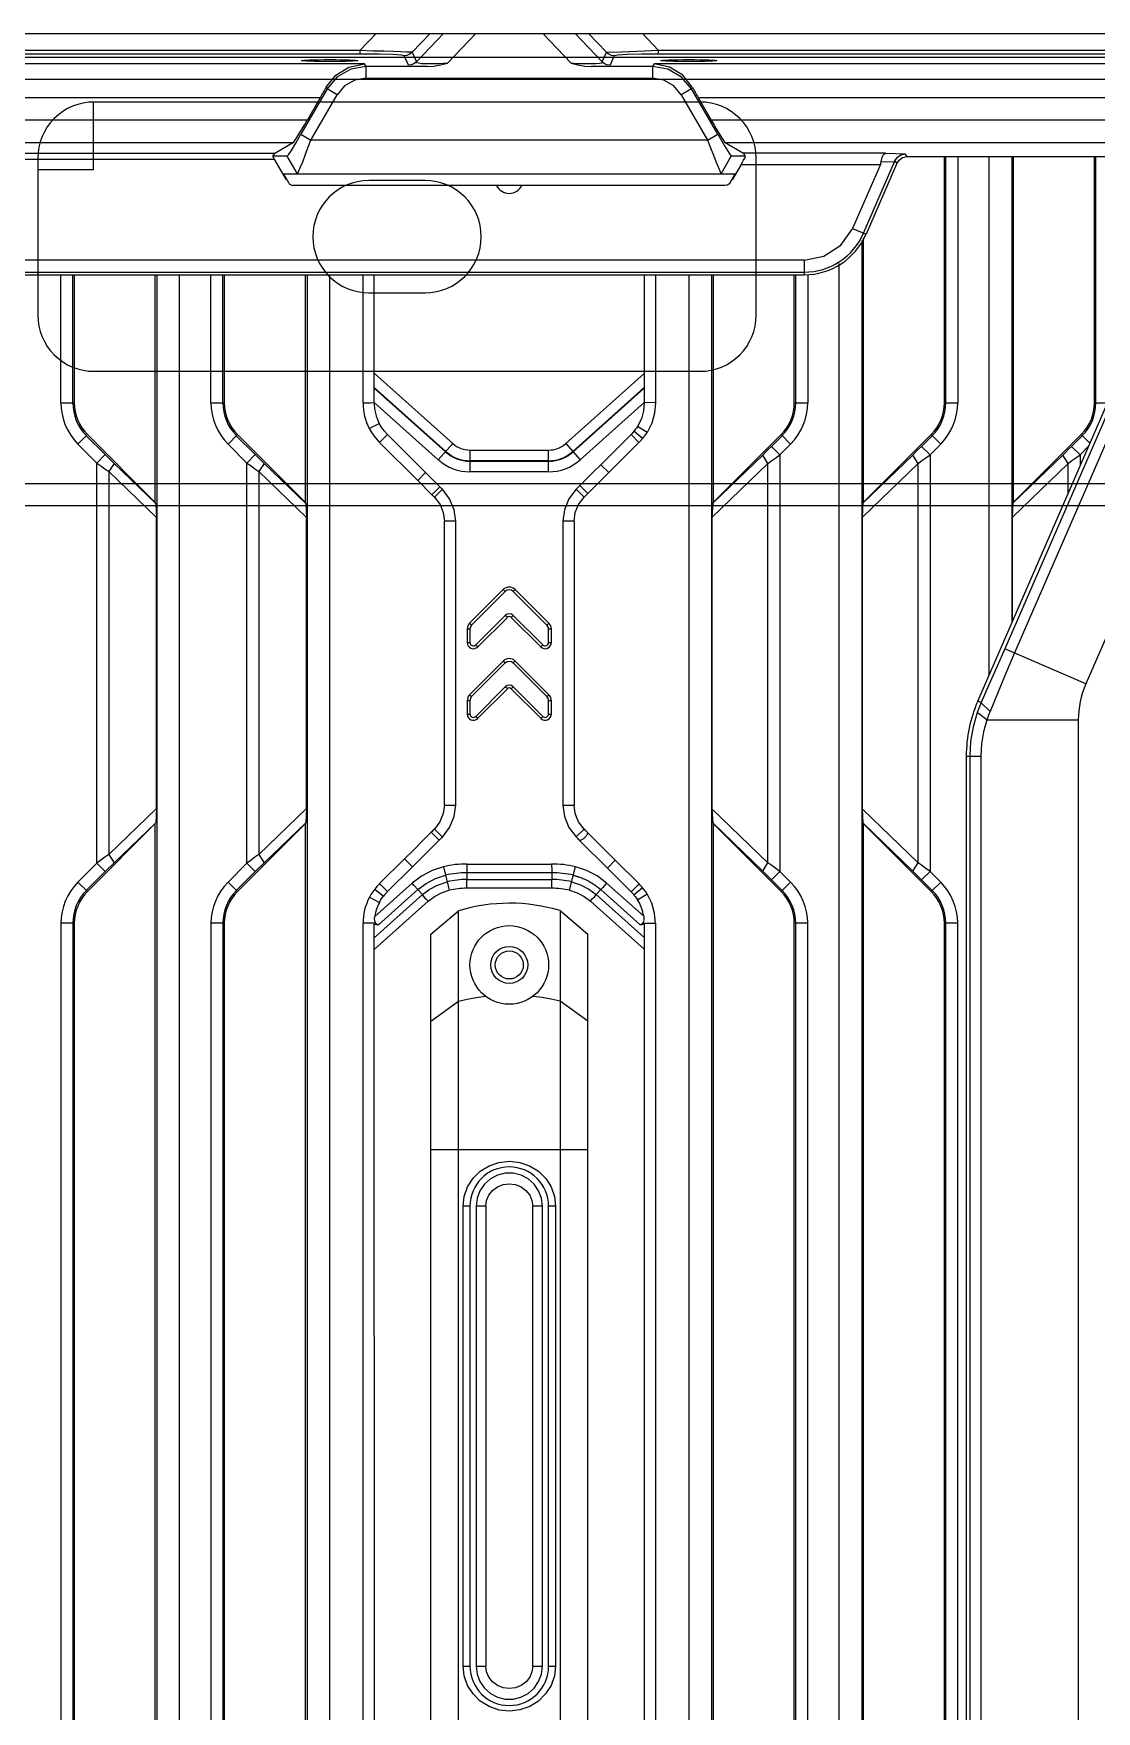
# Model space of a CAD drawing. Header units: millimetres. Extents: x -3132 to 28633, y 682 to 5849.
# Drawn here: x 23143.5 to 23238.2, y 5186.2 to 5335.7 of the extents above; entities that cross this region are included whole.
import ezdxf

# ---------------------------------------------------------------- set-up
doc = ezdxf.new("R2010")
doc.units = ezdxf.units.MM
doc.layers.add('02___PRT_ALL_AXES', color=7, linetype='Continuous')

# ---------------------------------------------------------------- blocks, each defined once
blk = doc.blocks.new('gf')
at = {"linetype": 'Continuous'}
for p, q in [((19758.79, 5508.43), (20258.79, 5508.43)), ((19870.48, 5506.91), (19871.93, 5508.43)), ((19876.73, 5508.43), (19875.15, 5506.77)), ((19875.51, 5505.9), (19877.92, 5508.43)), ((19880.8, 5508.43), (19878.28, 5505.79)), ((19889.31, 5505.79), (19886.79, 5508.43)), ((19889.66, 5508.43), (19892.07, 5505.9)), ((19892.44, 5506.77), (19890.86, 5508.43)), ((19895.66, 5508.43), (19897.1, 5506.91)), ((19870.48, 5506.91), (19786.52, 5506.91)), ((19786.56, 5506.62), (19870.48, 5506.62)), ((19870.89, 5505.74), (19796.57, 5505.74)), ((19870.48, 5506.91), (19870.48, 5506.62)), ((19871.03, 5505.5), (19870.89, 5505.74)), ((19874.8, 5505.61), (19874.44, 5506.48)), ((19875.15, 5506.77), (19875.51, 5505.9)), ((19892.07, 5505.9), (19892.44, 5506.77)), ((19893.14, 5506.48), (19892.78, 5505.61)), ((19896.7, 5505.74), (19896.56, 5505.5)), ((20120.89, 5505.74), (19896.7, 5505.74)), ((19897.1, 5506.62), (19897.1, 5506.91)), ((20120.48, 5506.91), (19897.1, 5506.91)), ((19897.1, 5506.62), (20120.48, 5506.62)), ((19871.03, 5504.46), (19871.03, 5505.5)), ((19876.48, 5505.5), (19871.03, 5505.5)), ((19871.03, 5504.46), (19896.56, 5504.46)), ((19896.56, 5505.5), (19891.11, 5505.5)), ((19896.56, 5505.5), (19896.56, 5504.46)), ((19796.57, 5502.74), (19866.97, 5502.74)), ((19867.57, 5503.5), (19865.23, 5499.45)), ((19865.8, 5500.71), (19866.97, 5502.74)), ((19866.12, 5498.93), (19868.46, 5502.98)), ((19867.48, 5503.65), (19867.57, 5503.5)), ((19868.46, 5502.98), (19867.57, 5503.5)), ((19900.02, 5503.5), (19899.12, 5502.98)), ((19899.12, 5502.98), (19901.46, 5498.93)), ((19900.02, 5503.5), (19900.1, 5503.65)), ((19902.36, 5499.45), (19900.02, 5503.5)), ((19900.62, 5502.74), (19901.79, 5500.71)), ((19900.62, 5502.74), (20116.97, 5502.74)), ((19865.8, 5500.71), (19798.6, 5500.71)), ((20115.8, 5500.71), (19901.79, 5500.71)), ((19799.43, 5498.71), (19864.56, 5498.71)), ((19864.56, 5498.71), (19862.89, 5497.75)), ((19865.23, 5499.45), (19866.12, 5498.93)), ((19901.46, 5498.93), (19866.12, 5498.93)), ((19901.46, 5498.93), (19902.36, 5499.45)), ((19903.02, 5498.71), (19904.66, 5497.77)), ((19903.02, 5498.71), (20114.56, 5498.71)), ((19862.89, 5497.75), (19824.81, 5497.75)), ((19824.81, 5497.25), (19862.86, 5497.25)), ((19864.01, 5497.49), (19862.73, 5497.49)), ((19864.91, 5495.93), (19864.01, 5497.49)), ((19902.67, 5495.93), (19903.57, 5497.49)), ((19904.85, 5497.49), (19903.57, 5497.49)), ((19904.45, 5496.77), (19903.64, 5495.38)), ((19904.45, 5496.77), (19916.86, 5496.77)), ((19917.3, 5497.77), (19904.66, 5497.77)), ((19916.86, 5496.77), (19914.38, 5491.06)), ((19915.35, 5490.64), (19918.12, 5497)), ((19918.3, 5496.8), (19915.58, 5490.54)), ((19916.93, 5497.04), (19918.12, 5497)), ((19917.3, 5497.77), (19919.07, 5497.71)), ((19918.16, 5497.1), (19918.32, 5496.85)), ((19919.24, 5497.46), (19919.07, 5497.71)), ((19919.24, 5497.46), (19939, 5497.46)), ((19922.56, 5475.52), (19922.56, 5497.46)), ((19922.69, 5475.52), (19922.68, 5497.46)), ((19923.75, 5497.46), (19923.75, 5475.52)), ((19926.56, 5451.31), (19926.56, 5497.46)), ((19928.56, 5497.46), (19928.56, 5455.91)), ((19928.7, 5497.46), (19928.7, 5466.63)), ((19955.33, 5496.86), (19935.16, 5450.47)), ((19935.93, 5475.52), (19935.93, 5497.46)), ((19936.06, 5475.52), (19936.05, 5497.46)), ((19863.66, 5495.93), (19864.11, 5495.15)), ((19863.66, 5495.93), (19903.92, 5495.93)), ((19903.47, 5495.15), (19903.92, 5495.93)), ((19903.04, 5494.9), (19864.54, 5494.9)), ((19903.21, 5494.93), (19903.04, 5494.9)), ((19914.38, 5491.06), (19915.58, 5490.54)), ((19915.19, 5489.98), (19915.19, 5301.25)), ((19915.33, 5490.19), (19915.33, 5466.63)), ((19925.53, 5448.94), (19943.59, 5490.47)), ((19910.07, 5488.24), (19833.82, 5488.24)), ((19910.07, 5488.24), (19910.07, 5486.93)), ((19913.19, 5299.25), (19913.19, 5487.94)), ((19816.28, 5486.93), (19910.07, 5486.93)), ((19833.82, 5487.18), (19910.07, 5487.18)), ((19843.84, 5475.52), (19843.84, 5486.93)), ((19844.89, 5475.52), (19844.89, 5486.93)), ((19845.03, 5486.93), (19845.03, 5475.52)), ((19852.25, 5466.64), (19852.25, 5486.93)), ((19852.4, 5486.93), (19852.4, 5264.41)), ((19854.39, 5486.93), (19854.39, 5263.35)), ((19857.21, 5475.52), (19857.21, 5486.93)), ((19858.26, 5475.52), (19858.26, 5486.93)), ((19858.4, 5486.93), (19858.4, 5475.52)), ((19865.62, 5466.64), (19865.62, 5486.93)), ((19865.77, 5486.93), (19865.77, 5264.41)), ((19867.76, 5486.93), (19867.76, 5263.35)), ((19870.76, 5475.52), (19870.76, 5486.93)), ((19871.76, 5475.54), (19871.76, 5486.93)), ((19895.82, 5486.93), (19895.82, 5475.53)), ((19896.82, 5486.93), (19896.82, 5475.52)), ((19899.82, 5285.88), (19899.82, 5486.93)), ((19901.82, 5486.93), (19901.82, 5287.88)), ((19901.96, 5486.93), (19901.96, 5466.63)), ((19909.19, 5475.52), (19909.19, 5486.93)), ((19909.32, 5475.52), (19909.32, 5486.93)), ((19910.38, 5486.93), (19910.38, 5475.52)), ((19940.04, 5481.43), (19927.94, 5453.61)), ((19941.07, 5481.43), (19928.82, 5453.23)), ((19878.77, 5471.89), (19871.76, 5478.18)), ((19895.82, 5478.15), (19888.82, 5471.89)), ((19878.14, 5471.18), (19871.76, 5476.9)), ((19871.76, 5476.84), (19878.11, 5471.15)), ((19895.82, 5476.88), (19889.45, 5471.18)), ((19889.48, 5471.15), (19895.82, 5476.82)), ((19843.84, 5475.52), (19845.03, 5475.52)), ((19857.21, 5475.52), (19858.4, 5475.52)), ((19871.76, 5475.55), (19877.47, 5470.44)), ((19890.11, 5470.44), (19895.82, 5475.54)), ((19896.82, 5475.52), (19895.82, 5475.54)), ((19909.19, 5475.52), (19910.38, 5475.52)), ((19922.56, 5475.52), (19923.75, 5475.52)), ((19935.93, 5475.52), (19937.12, 5475.52)), ((19846.2, 5472.69), (19845.36, 5471.85)), ((19852.25, 5466.64), (19846.2, 5472.69)), ((19859.57, 5472.69), (19858.73, 5471.85)), ((19865.62, 5466.64), (19859.57, 5472.69)), ((19871.32, 5473.23), (19872.21, 5473.68)), ((19872.23, 5471.99), (19872.93, 5472.71)), ((19876.33, 5469.31), (19872.93, 5472.71)), ((19894.64, 5472.7), (19891.95, 5470.01)), ((19895.34, 5471.99), (19894.64, 5472.7)), ((19895.67, 5472.35), (19894.9, 5472.99)), ((19896.07, 5472.88), (19895.22, 5473.42)), ((19908.02, 5472.69), (19901.96, 5466.63)), ((19908.86, 5471.85), (19908.02, 5472.69)), ((19921.39, 5472.69), (19915.33, 5466.63)), ((19922.23, 5471.85), (19921.39, 5472.69)), ((19934.76, 5472.69), (19928.7, 5466.63)), ((19935.52, 5471.92), (19934.76, 5472.69)), ((19845.36, 5471.85), (19847.05, 5470.16)), ((19847.79, 5470.91), (19846.1, 5472.59)), ((19858.73, 5471.85), (19860.42, 5470.16)), ((19861.16, 5470.91), (19859.47, 5472.59)), ((19872.23, 5471.99), (19875.63, 5468.6)), ((19877.47, 5470.44), (19878.77, 5471.89)), ((19880.29, 5471.31), (19880.29, 5469.37)), ((19880.29, 5471.31), (19887.3, 5471.31)), ((19887.3, 5469.37), (19887.3, 5471.31)), ((19888.82, 5471.89), (19890.11, 5470.44)), ((19892.66, 5469.3), (19895.34, 5471.99)), ((19907.16, 5471.64), (19908.11, 5472.59)), ((19907.16, 5471.64), (19907.91, 5470.9)), ((19907.91, 5470.9), (19908.86, 5471.85)), ((19920.53, 5471.64), (19921.48, 5472.59)), ((19920.53, 5471.64), (19921.28, 5470.9)), ((19921.28, 5470.9), (19922.23, 5471.85)), ((19933.9, 5471.64), (19934.85, 5472.59)), ((19933.9, 5471.64), (19934.65, 5470.9)), ((19934.65, 5470.9), (19935.41, 5471.67)), ((19847.05, 5470.16), (19847.79, 5470.91)), ((19847.05, 5434.49), (19847.05, 5470.16)), ((19848.58, 5470.13), (19848.11, 5469.39)), ((19852.29, 5466.55), (19848.58, 5470.13)), ((19860.42, 5470.16), (19861.16, 5470.91)), ((19860.42, 5434.49), (19860.42, 5470.16)), ((19861.95, 5470.13), (19861.48, 5469.39)), ((19865.66, 5466.55), (19861.95, 5470.13)), ((19887.3, 5470.36), (19880.29, 5470.36)), ((19880.29, 5470.31), (19887.3, 5470.31)), ((19891.95, 5470.01), (19892.66, 5469.3)), ((19901.88, 5465.34), (19906.84, 5470.13)), ((19906.38, 5470.87), (19901.95, 5466.6)), ((19906.84, 5470.13), (19906.38, 5470.87)), ((19906.84, 5434.53), (19906.84, 5470.13)), ((19907.91, 5470.9), (19907.91, 5433.76)), ((19915.25, 5465.34), (19920.21, 5470.13)), ((19919.75, 5470.87), (19915.32, 5466.6)), ((19920.21, 5470.13), (19919.75, 5470.87)), ((19920.21, 5434.53), (19920.21, 5470.13)), ((19921.28, 5470.9), (19921.28, 5433.76)), ((19928.62, 5465.34), (19933.58, 5470.13)), ((19933.12, 5470.87), (19928.69, 5466.6)), ((19933.58, 5470.13), (19933.12, 5470.87)), ((19933.58, 5467.44), (19933.58, 5470.13)), ((19934.65, 5470.9), (19934.65, 5469.9)), ((19848.11, 5469.39), (19848.11, 5435.27)), ((19848.11, 5469.39), (19852.36, 5465.29)), ((19861.48, 5469.39), (19861.48, 5435.27)), ((19861.48, 5469.39), (19865.73, 5465.29)), ((19875.63, 5468.6), (19876.33, 5469.31)), ((19875.63, 5468.6), (19876.9, 5467.33)), ((19877.61, 5468.04), (19876.33, 5469.31)), ((19887.3, 5469.37), (19880.29, 5469.37)), ((19876.9, 5467.33), (19877.61, 5468.04)), ((19877.12, 5467.11), (19877.83, 5467.82)), ((19890.46, 5467.12), (19889.75, 5467.83)), ((19890.79, 5467.44), (19890.08, 5468.15)), ((19852.29, 5466.55), (19852.25, 5466.64)), ((19852.29, 5466.55), (19852.36, 5465.29)), ((19852.36, 5439.36), (19852.36, 5465.29)), ((19865.66, 5466.55), (19865.73, 5465.29)), ((19865.73, 5439.36), (19865.73, 5465.29)), ((19901.88, 5465.34), (19901.95, 5466.6)), ((19901.88, 5439.32), (19901.88, 5465.34)), ((19915.25, 5465.34), (19915.32, 5466.6)), ((19915.25, 5439.32), (19915.25, 5465.34)), ((19928.62, 5465.34), (19928.69, 5466.6)), ((19928.62, 5456.03), (19928.62, 5465.34)), ((19878.02, 5439.68), (19878.02, 5464.98)), ((19879.02, 5464.98), (19878.02, 5464.98)), ((19879.02, 5439.68), (19879.02, 5464.98)), ((19888.57, 5464.98), (19888.57, 5439.68)), ((19889.57, 5464.98), (19888.57, 5464.98)), ((19889.57, 5464.98), (19889.57, 5439.68)), ((19883.26, 5458.88), (19880.26, 5455.88)), ((19880.44, 5455.7), (19883.44, 5458.7)), ((19883.44, 5458.7), (19883.26, 5458.88)), ((19884.32, 5458.88), (19884.15, 5458.7)), ((19884.15, 5458.7), (19887.15, 5455.7)), ((19887.32, 5455.88), (19884.32, 5458.88)), ((19883.44, 5456.58), (19880.8, 5453.95)), ((19880.98, 5453.77), (19883.62, 5456.4)), ((19883.62, 5456.4), (19883.44, 5456.58)), ((19884.15, 5456.58), (19883.97, 5456.4)), ((19883.97, 5456.4), (19886.6, 5453.77)), ((19886.78, 5453.95), (19884.15, 5456.58)), ((19880.04, 5455.35), (19880.04, 5454.16)), ((19880.29, 5455.35), (19880.04, 5455.35)), ((19880.26, 5455.88), (19880.44, 5455.7)), ((19880.29, 5455.35), (19880.29, 5454.16)), ((19887.15, 5455.7), (19887.32, 5455.88)), ((19887.29, 5454.16), (19887.29, 5455.35)), ((19887.54, 5455.35), (19887.29, 5455.35)), ((19887.54, 5454.16), (19887.54, 5455.35)), ((19880.04, 5454.16), (19880.29, 5454.16)), ((19880.8, 5453.95), (19880.98, 5453.77)), ((19886.6, 5453.77), (19886.78, 5453.95)), ((19887.29, 5454.16), (19887.54, 5454.16)), ((19935.16, 5450.47), (19927.94, 5453.61)), ((19883.26, 5452.51), (19880.26, 5449.51)), ((19880.44, 5449.34), (19883.44, 5452.34)), ((19883.44, 5452.34), (19883.26, 5452.51)), ((19884.32, 5452.51), (19884.15, 5452.34)), ((19884.15, 5452.34), (19887.15, 5449.34)), ((19887.32, 5449.51), (19884.32, 5452.51)), ((19880.04, 5448.98), (19880.04, 5447.79)), ((19880.29, 5448.98), (19880.04, 5448.98)), ((19880.26, 5449.51), (19880.44, 5449.34)), ((19880.29, 5448.98), (19880.29, 5447.79)), ((19883.44, 5450.22), (19880.8, 5447.58)), ((19880.98, 5447.41), (19883.62, 5450.04)), ((19883.62, 5450.04), (19883.44, 5450.22)), ((19884.15, 5450.22), (19883.97, 5450.04)), ((19883.97, 5450.04), (19886.6, 5447.41)), ((19886.78, 5447.58), (19884.15, 5450.22)), ((19887.15, 5449.34), (19887.32, 5449.51)), ((19887.29, 5447.79), (19887.29, 5448.98)), ((19887.54, 5448.98), (19887.29, 5448.98)), ((19887.54, 5447.79), (19887.54, 5448.98)), ((19925.83, 5448.81), (19925.53, 5448.94)), ((19926.63, 5448.02), (19925.83, 5448.8)), ((19880.04, 5447.79), (19880.29, 5447.79)), ((19880.8, 5447.58), (19880.98, 5447.41)), ((19886.6, 5447.41), (19886.78, 5447.58)), ((19887.29, 5447.79), (19887.54, 5447.79)), ((19926.35, 5447.26), (19925.49, 5447.93)), ((19926.35, 5447.26), (19934.49, 5447.26)), ((19934.49, 5447.26), (19934.49, 5019.82)), ((19924.51, 5444.04), (19924.51, 5343.43)), ((19924.51, 5444.04), (19925.81, 5444.04)), ((19924.82, 5444.04), (19924.82, 5343.43)), ((19925.81, 5444.04), (19925.81, 5343.43)), ((19852.36, 5439.36), (19848.11, 5435.27)), ((19852.36, 5439.36), (19852.29, 5438.1)), ((19865.73, 5439.36), (19861.48, 5435.27)), ((19865.73, 5439.36), (19865.66, 5438.1)), ((19878.02, 5439.68), (19879.02, 5439.68)), ((19888.57, 5439.68), (19889.57, 5439.68)), ((19901.95, 5438.06), (19901.88, 5439.32)), ((19906.84, 5434.53), (19901.88, 5439.32)), ((19915.32, 5438.06), (19915.25, 5439.32)), ((19920.21, 5434.53), (19915.25, 5439.32)), ((19846.2, 5431.97), (19852.25, 5438.02)), ((19848.58, 5434.52), (19852.29, 5438.1)), ((19852.29, 5438.1), (19852.25, 5438.02)), ((19852.25, 5328.85), (19852.25, 5438.02)), ((19859.57, 5431.97), (19865.62, 5438.02)), ((19861.95, 5434.52), (19865.66, 5438.1)), ((19865.66, 5438.1), (19865.62, 5438.02)), ((19865.62, 5328.85), (19865.62, 5438.02)), ((19876.84, 5437.26), (19877.55, 5436.55)), ((19877.12, 5437.54), (19877.83, 5436.83)), ((19890.46, 5437.54), (19889.75, 5436.84)), ((19893.23, 5434.76), (19890.79, 5437.21)), ((19901.95, 5438.06), (19906.38, 5433.78)), ((19901.95, 5438.04), (19901.96, 5438.04)), ((19901.96, 5438.04), (19901.96, 5328.84)), ((19901.96, 5438.03), (19908.02, 5431.97)), ((19915.32, 5438.06), (19919.75, 5433.78)), ((19915.32, 5438.04), (19915.33, 5438.04)), ((19915.33, 5438.04), (19915.33, 5328.84)), ((19915.33, 5438.03), (19921.39, 5431.97)), ((19890.08, 5436.5), (19892.53, 5434.06)), ((19847.05, 5434.49), (19845.36, 5432.81)), ((19847.79, 5433.75), (19847.05, 5434.49)), ((19848.11, 5435.27), (19848.58, 5434.52)), ((19860.42, 5434.49), (19858.73, 5432.81)), ((19861.16, 5433.75), (19860.42, 5434.49)), ((19861.48, 5435.27), (19861.95, 5434.52)), ((19874.47, 5434.89), (19872.24, 5432.68)), ((19872.94, 5431.96), (19875.18, 5434.18)), ((19874.47, 5434.89), (19875.18, 5434.18)), ((19877.93, 5434.18), (19878.44, 5432.08)), ((19880.02, 5434.42), (19887.56, 5434.42)), ((19889.16, 5432.08), (19889.68, 5434.18)), ((19893.23, 5434.76), (19892.53, 5434.06)), ((19892.53, 5434.06), (19894.65, 5431.94)), ((19895.35, 5432.65), (19893.23, 5434.76)), ((19906.38, 5433.78), (19906.84, 5434.53)), ((19919.75, 5433.78), (19920.21, 5434.53)), ((19845.36, 5432.81), (19846.2, 5431.97)), ((19847.79, 5433.75), (19846.1, 5432.06)), ((19858.73, 5432.81), (19859.57, 5431.97)), ((19861.16, 5433.75), (19859.47, 5432.06)), ((19875.13, 5432.73), (19871.81, 5429.75)), ((19872.24, 5432.68), (19872.94, 5431.96)), ((19880.02, 5433.64), (19880.02, 5433.04)), ((19887.57, 5433.64), (19880.02, 5433.64)), ((19880.02, 5433.04), (19887.57, 5433.04)), ((19887.57, 5433.64), (19887.57, 5433.04)), ((19895.77, 5429.77), (19892.46, 5432.73)), ((19895.35, 5432.65), (19894.65, 5431.94)), ((19907.91, 5433.76), (19907.16, 5433.01)), ((19908.11, 5432.06), (19907.16, 5433.01)), ((19908.86, 5432.81), (19907.91, 5433.76)), ((19908.02, 5431.97), (19908.86, 5432.81)), ((19921.28, 5433.76), (19920.53, 5433.01)), ((19921.48, 5432.06), (19920.53, 5433.01)), ((19922.23, 5432.81), (19921.28, 5433.76)), ((19921.39, 5431.97), (19922.23, 5432.81)), ((19871.34, 5431.46), (19872.22, 5431)), ((19871.76, 5427.85), (19876.05, 5431.7)), ((19871.76, 5426.8), (19876.56, 5431.11)), ((19871.8, 5432.19), (19872.59, 5431.57)), ((19875.65, 5432.14), (19872.14, 5428.99)), ((19875.65, 5432.14), (19876.05, 5431.7)), ((19887.57, 5432.26), (19880.01, 5432.26)), ((19891.03, 5431.12), (19895.82, 5426.83)), ((19891.94, 5432.15), (19891.54, 5431.7)), ((19891.54, 5431.7), (19895.82, 5427.87)), ((19895.45, 5429.01), (19891.94, 5432.15)), ((19895.67, 5432.31), (19894.9, 5431.66)), ((19895.23, 5431.24), (19896.08, 5431.76)), ((19876.79, 5428.17), (19879.26, 5430.26)), ((19879.26, 5336.61), (19879.26, 5430.26)), ((19888.32, 5430.27), (19888.32, 5336.6)), ((19888.32, 5430.27), (19890.79, 5428.18)), ((19843.84, 5429.14), (19843.84, 5337.73)), ((19845.03, 5429.14), (19843.84, 5429.14)), ((19844.89, 5429.14), (19844.89, 5337.73)), ((19845.03, 5429.14), (19845.03, 5337.73)), ((19857.21, 5429.14), (19857.21, 5337.73)), ((19858.4, 5429.14), (19857.21, 5429.14)), ((19858.26, 5429.14), (19858.26, 5337.73)), ((19858.4, 5429.14), (19858.4, 5337.73)), ((19870.76, 5337.73), (19870.76, 5429.14)), ((19871.91, 5429.14), (19870.76, 5429.14)), ((19871.77, 5338.08), (19871.76, 5429.06)), ((19871.76, 5429.06), (19872.14, 5428.99)), ((19876.79, 5338.7), (19876.79, 5428.17)), ((19890.79, 5338.69), (19890.79, 5428.18)), ((19895.45, 5429.01), (19895.82, 5429.08)), ((19895.72, 5429.22), (19895.66, 5429.14)), ((19895.66, 5429.14), (19896.82, 5429.14)), ((19895.82, 5429.08), (19895.82, 5338.06)), ((19896.82, 5429.14), (19896.82, 5337.73)), ((19909.19, 5337.73), (19909.19, 5429.14)), ((19910.38, 5429.14), (19909.19, 5429.14)), ((19909.32, 5337.73), (19909.32, 5429.14)), ((19910.38, 5337.73), (19910.38, 5429.14)), ((19922.56, 5337.73), (19922.56, 5429.14)), ((19923.75, 5429.14), (19922.56, 5429.14)), ((19922.69, 5337.73), (19922.69, 5429.14)), ((19923.75, 5337.73), (19923.75, 5429.14)), ((19876.79, 5420.43), (19879.26, 5422.21)), ((19888.32, 5422.22), (19890.79, 5420.44)), ((19890.79, 5408.96), (19876.79, 5408.96)), ((19879.67, 5362.93), (19879.67, 5403.93)), ((19880.29, 5403.93), (19879.67, 5403.93)), ((19880.29, 5403.93), (19880.29, 5362.93)), ((19880.84, 5403.93), (19880.84, 5362.93)), ((19881.71, 5403.93), (19880.84, 5403.93)), ((19881.71, 5403.93), (19881.71, 5362.93)), ((19885.88, 5362.93), (19885.88, 5403.93)), ((19886.74, 5403.93), (19885.88, 5403.93)), ((19886.74, 5362.93), (19886.74, 5403.93)), ((19887.29, 5362.93), (19887.29, 5403.93)), ((19887.91, 5403.93), (19887.29, 5403.93)), ((19887.91, 5403.93), (19887.91, 5362.93)), ((19879.67, 5362.93), (19880.29, 5362.93)), ((19880.84, 5362.93), (19881.71, 5362.93)), ((19885.88, 5362.93), (19886.74, 5362.93)), ((19887.29, 5362.93), (19887.91, 5362.93))]:
    blk.add_line(p, q, dxfattribs=at)
for points in [[(19867.48, 5503.65), (19868.34, 5504.71), (19869.5, 5505.44), (19870.89, 5505.74)], [(19875.15, 5506.77), (19874.97, 5506.77), (19874.63, 5506.78), (19874.14, 5506.81), (19873.48, 5506.83), (19872.64, 5506.85), (19871.64, 5506.87), (19870.48, 5506.91)], [(19870.48, 5506.62), (19872.2, 5506.61), (19873.44, 5506.58), (19874.18, 5506.54), (19874.44, 5506.48)], [(19874.44, 5506.48), (19874.7, 5506.51), (19874.94, 5506.61), (19875.15, 5506.77)], [(19875.51, 5505.9), (19875.3, 5505.74), (19875.06, 5505.64), (19874.8, 5505.61)], [(19878.28, 5505.79), (19877.57, 5505.73), (19876.93, 5505.73), (19876.39, 5505.73), (19875.98, 5505.74), (19875.71, 5505.78), (19875.52, 5505.81), (19875.51, 5505.9)], [(19876.48, 5505.5), (19877.07, 5505.53), (19877.67, 5505.64), (19878.28, 5505.79)], [(19892.07, 5505.9), (19892.1, 5505.83), (19892.01, 5505.8), (19891.82, 5505.77), (19891.54, 5505.74), (19891.19, 5505.73), (19890.73, 5505.73), (19890.22, 5505.73), (19889.73, 5505.74), (19889.31, 5505.79)], [(19889.31, 5505.79), (19889.91, 5505.64), (19890.52, 5505.53), (19891.11, 5505.5)], [(19892.78, 5505.61), (19892.52, 5505.64), (19892.28, 5505.74), (19892.07, 5505.9)], [(19897.1, 5506.91), (19895.18, 5506.82), (19893.75, 5506.77), (19892.84, 5506.75), (19892.44, 5506.77)], [(19892.44, 5506.77), (19892.64, 5506.61), (19892.88, 5506.51), (19893.14, 5506.48)], [(19893.14, 5506.48), (19893.47, 5506.54), (19894.33, 5506.59), (19895.56, 5506.61), (19897.1, 5506.62)], [(19900.1, 5503.65), (19899.25, 5504.71), (19898.08, 5505.44), (19896.7, 5505.74)], [(19871.03, 5505.5), (19869.68, 5505.26), (19868.44, 5504.55), (19867.57, 5503.5)], [(19871.03, 5504.46), (19870.02, 5504.29), (19869.12, 5503.77), (19868.46, 5502.98)], [(19900.02, 5503.5), (19899.14, 5504.55), (19897.91, 5505.26), (19896.56, 5505.5)], [(19899.12, 5502.98), (19898.46, 5503.77), (19897.57, 5504.29), (19896.56, 5504.46)], [(19864.01, 5497.49), (19864.12, 5497.62), (19864.38, 5498.02), (19864.76, 5498.65), (19865.23, 5499.45)], [(19864.91, 5495.93), (19864.95, 5496), (19865.04, 5496.2), (19865.19, 5496.55), (19865.39, 5497.01), (19865.61, 5497.59), (19865.85, 5498.24), (19866.12, 5498.93)], [(19901.46, 5498.93), (19901.73, 5498.24), (19901.98, 5497.59), (19902.2, 5497.02), (19902.39, 5496.55), (19902.54, 5496.21), (19902.64, 5496), (19902.67, 5495.93)], [(19902.36, 5499.45), (19902.96, 5498.43), (19903.4, 5497.72), (19903.57, 5497.49)], [(19862.73, 5497.49), (19862.81, 5497.63), (19862.87, 5497.72), (19862.89, 5497.75)], [(19863.94, 5495.38), (19862.82, 5497.33), (19862.77, 5497.4), (19862.73, 5497.49)], [(19916.93, 5497.04), (19917.01, 5497.4), (19917.14, 5497.66), (19917.3, 5497.77)], [(19918.16, 5497.1), (19918.37, 5497.41), (19918.68, 5497.63), (19919.07, 5497.71)], [(19918.3, 5496.8), (19918.52, 5497.15), (19918.84, 5497.38), (19919.24, 5497.46)], [(19903.47, 5495.15), (19903.36, 5495.02), (19903.21, 5494.93)], [(19910.07, 5488.24), (19911.83, 5488.59), (19913.33, 5489.56), (19914.36, 5491.03)], [(19870.76, 5475.52), (19871.09, 5475.53), (19871.43, 5475.53), (19871.76, 5475.55)], [(19895.82, 5475.54), (19895.76, 5474.81), (19895.56, 5474.1), (19895.22, 5473.42)], [(19896.82, 5475.52), (19896.74, 5474.6), (19896.48, 5473.71), (19896.07, 5472.88)], [(19871.32, 5473.23), (19871.56, 5472.8), (19871.87, 5472.39), (19872.23, 5471.99)], [(19872.93, 5472.71), (19872.64, 5473.02), (19872.4, 5473.35), (19872.21, 5473.68)], [(19894.9, 5472.99), (19894.81, 5472.89), (19894.73, 5472.8), (19894.64, 5472.7)], [(19895.22, 5473.42), (19895.12, 5473.27), (19895.02, 5473.14), (19894.9, 5472.99)], [(19895.67, 5472.35), (19895.81, 5472.53), (19895.95, 5472.7), (19896.07, 5472.88)], [(19895.34, 5471.99), (19895.45, 5472.1), (19895.56, 5472.23), (19895.67, 5472.35)], [(19907.16, 5471.64), (19906.89, 5471.38), (19906.63, 5471.12), (19906.38, 5470.87)], [(19920.53, 5471.64), (19920.26, 5471.38), (19920, 5471.12), (19919.75, 5470.87)], [(19933.9, 5471.64), (19933.63, 5471.38), (19933.37, 5471.12), (19933.12, 5470.87)], [(19847.05, 5470.16), (19847.41, 5469.9), (19847.76, 5469.64), (19848.11, 5469.39)], [(19848.58, 5470.13), (19848.32, 5470.38), (19848.06, 5470.64), (19847.79, 5470.91)], [(19860.42, 5470.16), (19860.78, 5469.9), (19861.13, 5469.64), (19861.48, 5469.39)], [(19861.95, 5470.13), (19861.69, 5470.38), (19861.43, 5470.64), (19861.16, 5470.91)], [(19891.95, 5470.01), (19891.33, 5469.39), (19890.71, 5468.77), (19890.08, 5468.15)], [(19906.84, 5470.13), (19907.19, 5470.38), (19907.54, 5470.63), (19907.91, 5470.9)], [(19920.21, 5470.13), (19920.56, 5470.38), (19920.91, 5470.63), (19921.28, 5470.9)], [(19933.58, 5470.13), (19933.93, 5470.38), (19934.28, 5470.63), (19934.65, 5470.9)], [(19890.79, 5467.44), (19891.41, 5468.06), (19892.03, 5468.68), (19892.66, 5469.3)], [(19877.12, 5467.11), (19877.62, 5466.46), (19877.91, 5465.74), (19878.02, 5464.98)], [(19879.02, 5464.98), (19878.88, 5466), (19878.48, 5466.96), (19877.83, 5467.82)], [(19889.75, 5467.83), (19889.1, 5466.97), (19888.7, 5466), (19888.57, 5464.98)], [(19889.57, 5464.98), (19889.67, 5465.74), (19889.97, 5466.47), (19890.46, 5467.12)], [(19901.95, 5466.6), (19901.95, 5466.61), (19901.95, 5466.62), (19901.96, 5466.63)], [(19915.32, 5466.6), (19915.32, 5466.61), (19915.32, 5466.62), (19915.33, 5466.63)], [(19927.94, 5453.61), (19927.26, 5452.05), (19926.55, 5450.44), (19925.83, 5448.81)], [(19928.82, 5453.23), (19928.07, 5451.49), (19927.34, 5449.76), (19926.63, 5448.02)], [(19925.83, 5448.81), (19925.71, 5448.52), (19925.59, 5448.23), (19925.49, 5447.93)], [(19925.49, 5447.93), (19925.12, 5446.66), (19924.9, 5445.36), (19924.82, 5444.04)], [(19926.63, 5448.02), (19926.53, 5447.77), (19926.44, 5447.52), (19926.35, 5447.26)], [(19926.35, 5447.26), (19926.05, 5446.2), (19925.87, 5445.13), (19925.81, 5444.04)], [(19878.02, 5439.68), (19877.91, 5438.91), (19877.61, 5438.19), (19877.12, 5437.54)], [(19877.83, 5436.83), (19878.48, 5437.69), (19878.88, 5438.65), (19879.02, 5439.68)], [(19888.57, 5439.68), (19888.7, 5438.65), (19889.1, 5437.69), (19889.75, 5436.84)], [(19890.46, 5437.54), (19889.97, 5438.19), (19889.67, 5438.91), (19889.57, 5439.68)], [(19876.84, 5437.26), (19876.04, 5436.46), (19875.25, 5435.67), (19874.47, 5434.89)], [(19890.79, 5437.21), (19890.64, 5436.9), (19890.4, 5436.66), (19890.08, 5436.5)], [(19875.18, 5434.18), (19875.97, 5434.98), (19876.76, 5435.77), (19877.55, 5436.55)], [(19848.11, 5435.27), (19847.76, 5435.02), (19847.41, 5434.76), (19847.05, 5434.49)], [(19847.79, 5433.75), (19848.06, 5434.02), (19848.32, 5434.27), (19848.58, 5434.52)], [(19861.48, 5435.27), (19861.13, 5435.02), (19860.78, 5434.76), (19860.42, 5434.49)], [(19861.16, 5433.75), (19861.43, 5434.02), (19861.69, 5434.27), (19861.95, 5434.52)], [(19877.93, 5434.18), (19876.92, 5433.84), (19875.98, 5433.35), (19875.13, 5432.73)], [(19880.02, 5434.42), (19880.02, 5434.12), (19880.02, 5433.86), (19880.02, 5433.64)], [(19887.56, 5434.42), (19887.57, 5433.86), (19887.57, 5433.64)], [(19892.46, 5432.73), (19891.62, 5433.36), (19890.68, 5433.84), (19889.68, 5434.18)], [(19907.91, 5433.76), (19907.54, 5434.02), (19907.19, 5434.28), (19906.84, 5434.53)], [(19921.28, 5433.76), (19920.91, 5434.02), (19920.56, 5434.28), (19920.21, 5434.53)], [(19875.65, 5432.14), (19875.32, 5432.51), (19875.13, 5432.73)], [(19875.65, 5432.14), (19876.4, 5432.7), (19877.23, 5433.13), (19878.11, 5433.42)], [(19876.05, 5431.7), (19876.65, 5432.15), (19877.39, 5432.54), (19878.26, 5432.84)], [(19880.01, 5432.26), (19880.01, 5432.55), (19880.02, 5432.82), (19880.02, 5433.04)], [(19887.57, 5432.26), (19887.57, 5432.55), (19887.57, 5432.82), (19887.57, 5433.04)], [(19889.35, 5432.84), (19890.14, 5432.57), (19890.89, 5432.18), (19891.54, 5431.7)], [(19889.5, 5433.42), (19889.53, 5433.41), (19889.57, 5433.4), (19889.61, 5433.39), (19889.65, 5433.38), (19889.69, 5433.37), (19889.74, 5433.35), (19889.78, 5433.34), (19889.84, 5433.32), (19889.89, 5433.31), (19889.95, 5433.29), (19890.02, 5433.26), (19890.09, 5433.24), (19890.17, 5433.21), (19890.25, 5433.18), (19890.34, 5433.14), (19890.44, 5433.1), (19890.53, 5433.06), (19890.64, 5433.01), (19890.75, 5432.95), (19890.87, 5432.89), (19890.99, 5432.82), (19891.13, 5432.74), (19891.27, 5432.65), (19891.43, 5432.55), (19891.59, 5432.43), (19891.76, 5432.3), (19891.94, 5432.15)], [(19892.46, 5432.73), (19892.27, 5432.51), (19892.09, 5432.31), (19891.94, 5432.15)], [(19895.67, 5432.31), (19895.56, 5432.43), (19895.46, 5432.54), (19895.35, 5432.65)], [(19906.38, 5433.78), (19906.63, 5433.54), (19906.89, 5433.28), (19907.16, 5433.01)], [(19919.75, 5433.78), (19920, 5433.54), (19920.26, 5433.28), (19920.53, 5433.01)], [(19871.8, 5432.19), (19871.63, 5431.95), (19871.47, 5431.71), (19871.34, 5431.46)], [(19872.22, 5431), (19872.33, 5431.19), (19872.45, 5431.38), (19872.59, 5431.57)], [(19876.56, 5431.11), (19876.37, 5431.33), (19876.19, 5431.53), (19876.05, 5431.7)], [(19876.56, 5431.11), (19877.13, 5431.53), (19877.76, 5431.86), (19878.44, 5432.08)], [(19889.16, 5432.08), (19889.84, 5431.85), (19890.47, 5431.53), (19891.03, 5431.12)], [(19891.03, 5431.12), (19891.22, 5431.34), (19891.4, 5431.54), (19891.54, 5431.7)], [(19894.65, 5431.94), (19894.73, 5431.85), (19894.82, 5431.76), (19894.9, 5431.66)], [(19894.9, 5431.66), (19895.02, 5431.52), (19895.13, 5431.38), (19895.23, 5431.23)], [(19896.08, 5431.76), (19895.95, 5431.95), (19895.81, 5432.13), (19895.67, 5432.31)], [(19896.82, 5429.12), (19896.74, 5430.05), (19896.49, 5430.93), (19896.08, 5431.76)], [(19871.81, 5429.39), (19871.79, 5429.55), (19871.81, 5429.75)], [(19871.91, 5429.14), (19871.85, 5429.25), (19871.81, 5429.39)], [(19895.77, 5429.77), (19895.79, 5429.61), (19895.78, 5429.46), (19895.76, 5429.33), (19895.72, 5429.22)], [(19872.14, 5428.99), (19872.05, 5429.02), (19871.97, 5429.07), (19871.91, 5429.14)], [(19895.66, 5429.14), (19895.6, 5429.08), (19895.53, 5429.04), (19895.45, 5429.01)], [(19879.26, 5422.21), (19880.05, 5422.39), (19880.85, 5422.54), (19881.66, 5422.66)], [(19885.93, 5422.66), (19886.73, 5422.55), (19887.53, 5422.4), (19888.32, 5422.22)], [(19879.67, 5403.93), (19879.77, 5404.79), (19880.08, 5405.66), (19880.56, 5406.42), (19881.21, 5407.05), (19882, 5407.54), (19882.87, 5407.83), (19883.81, 5407.93)], [(19883.81, 5407.93), (19884.73, 5407.83), (19885.6, 5407.53), (19886.39, 5407.04), (19887.04, 5406.4), (19887.52, 5405.64), (19887.82, 5404.78), (19887.91, 5403.93)], [(19886.74, 5403.93), (19886.66, 5404.63), (19886.41, 5405.29), (19886, 5405.89), (19885.47, 5406.36), (19884.84, 5406.69), (19884.15, 5406.86), (19883.44, 5406.86), (19882.75, 5406.69), (19882.11, 5406.36), (19881.58, 5405.89), (19881.17, 5405.29), (19880.92, 5404.63), (19880.84, 5403.93)], [(19881.71, 5403.93), (19881.77, 5404.43), (19881.97, 5404.9), (19882.3, 5405.32), (19882.73, 5405.65), (19883.24, 5405.86), (19883.79, 5405.93), (19884.34, 5405.86), (19884.85, 5405.65), (19885.28, 5405.32), (19885.61, 5404.9), (19885.81, 5404.43), (19885.88, 5403.93)], [(19883.81, 5358.93), (19882.88, 5359.03), (19882.01, 5359.33), (19881.21, 5359.82), (19880.56, 5360.46), (19880.07, 5361.22), (19879.76, 5362.09), (19879.67, 5362.93)], [(19880.84, 5362.93), (19880.92, 5362.24), (19881.18, 5361.57), (19881.58, 5360.98), (19882.12, 5360.51), (19882.75, 5360.17), (19883.44, 5360.01), (19884.14, 5360.01), (19884.83, 5360.17), (19885.47, 5360.51), (19886, 5360.98), (19886.41, 5361.57), (19886.66, 5362.24), (19886.74, 5362.93)], [(19885.88, 5362.93), (19885.81, 5362.44), (19885.61, 5361.97), (19885.29, 5361.55), (19884.85, 5361.22), (19884.34, 5361.01), (19883.79, 5360.94), (19883.24, 5361.01), (19882.73, 5361.22), (19882.3, 5361.55), (19881.97, 5361.97), (19881.77, 5362.44), (19881.71, 5362.93)], [(19887.91, 5362.93), (19887.82, 5362.08), (19887.51, 5361.22), (19887.03, 5360.46), (19886.39, 5359.83), (19885.61, 5359.34), (19884.74, 5359.04), (19883.81, 5358.93)]]:
    blk.add_lwpolyline(points, dxfattribs=at)
for radius in [3.5, 1.65, 1.25]:
    blk.add_circle((19883.79, 5425.43), radius, dxfattribs=at)
for centre, radius, start, end in [((19883.79, 5495.43), 1.25, 205.9832, 334.0168), ((19910.07, 5492.93), 5.76, 270, 336.5), ((19910.07, 5492.93), 6, 270, 336.5), ((19849.03, 5475.52), 5.19, 180, 225), ((19849.03, 5475.52), 4.13, 180, 225), ((19849.03, 5475.52), 4, 180, 225), ((19862.4, 5475.52), 5.19, 180, 225), ((19862.4, 5475.52), 4.13, 180, 225), ((19862.4, 5475.52), 4, 180, 225), ((19875.76, 5475.52), 5, 180, 207.2504), ((19875.76, 5475.52), 4, 179.5338, 207.3465), ((19905.19, 5475.52), 4, 315, 0), ((19905.19, 5475.52), 4.13, 315, 360), ((19905.19, 5475.52), 5.19, 315, 360), ((19918.56, 5475.52), 4, 315, 0), ((19918.56, 5475.52), 4.13, 315, 360), ((19918.56, 5475.52), 5.19, 315, 360), ((19931.93, 5475.52), 4, 315, 0), ((19931.93, 5475.52), 4.13, 315, 360), ((19880.29, 5473.59), 2.28, 228.1003, 270), ((19887.3, 5473.59), 2.28, 270, 311.8129), ((19880.29, 5473.59), 4.22, 228.1003, 270), ((19880.29, 5473.59), 3.27, 228.1003, 270), ((19880.29, 5473.59), 3.23, 228.1003, 270), ((19887.3, 5473.59), 3.23, 270, 311.8129), ((19887.3, 5473.59), 3.27, 270, 311.8129), ((19887.3, 5473.59), 4.22, 270, 311.8129), ((19933.09, 5523.83), 79.68, 225.1588, 225.382), ((19933.09, 5523.83), 78.68, 225.1588, 225.388), ((19834.28, 5523.96), 78.92, 314.6652, 314.9997), ((19834.28, 5523.96), 79.92, 314.6701, 314.9997), ((19883.79, 5458.35), 0.75, 45, 135), ((19883.79, 5458.35), 0.5, 45.0001, 135), ((19883.79, 5456.23), 0.5, 45, 135), ((19883.79, 5456.23), 0.25, 45, 135), ((19880.79, 5455.35), 0.75, 135, 180), ((19880.79, 5455.35), 0.5, 135, 180), ((19886.79, 5455.35), 0.5, 0, 45), ((19886.79, 5455.35), 0.75, 0, 45), ((19880.59, 5454.16), 0.55, 180, 315), ((19880.59, 5454.16), 0.3, 180, 315), ((19886.99, 5454.16), 0.55, 225.0001, 0), ((19886.99, 5454.16), 0.3, 225.0001, 0), ((19883.79, 5451.98), 0.75, 45, 135), ((19883.79, 5451.98), 0.5, 45, 135), ((19883.79, 5449.86), 0.5, 45, 135), ((19942.55, 5447.26), 8.06, 156.5, 180), ((19880.79, 5448.98), 0.75, 135, 180), ((19880.79, 5448.98), 0.5, 135, 180), ((19883.79, 5449.86), 0.25, 45, 135), ((19886.79, 5448.98), 0.5, 0, 45), ((19886.79, 5448.98), 0.75, 0, 45), ((19936.79, 5444.04), 12.28, 156.5, 180), ((19880.59, 5447.79), 0.55, 180, 315), ((19880.59, 5447.79), 0.3, 180, 315), ((19886.99, 5447.79), 0.55, 225.0001, 0), ((19886.99, 5447.79), 0.3, 225.0001, 0), ((19933.13, 5380.81), 79.72, 134.6361, 134.9204), ((19933.13, 5380.81), 78.72, 134.6312, 134.9204), ((19834.3, 5380.71), 78.9, 45.0075, 45.3499), ((19834.3, 5380.71), 79.9, 45.0071, 45.344), ((19879.91, 5426.1), 8.32, 89.2033, 103.7549), ((19887.69, 5426.09), 8.33, 76.1272, 90.8608), ((19849.03, 5429.14), 5.19, 135, 180), ((19862.4, 5429.14), 5.19, 135, 180), ((19875.68, 5429.14), 4.93, 134.2072, 141.8099), ((19879.91, 5426.1), 7.54, 89.1661, 103.7546), ((19879.91, 5426.1), 6.94, 89.0846, 103.7546), ((19887.69, 5426.09), 7.55, 76.1267, 90.8992), ((19887.69, 5426.09), 6.95, 76.1267, 90.9897), ((19905.19, 5429.14), 5.19, 0, 45), ((19918.56, 5429.14), 5.19, 0, 45), ((19849.03, 5429.14), 4.13, 135, 180), ((19849.03, 5429.14), 4, 135, 180), ((19862.4, 5429.14), 4.13, 135, 180), ((19862.4, 5429.14), 4, 135, 180), ((19875.76, 5429.14), 5, 152.2927, 180), ((19875.76, 5429.14), 4, 152.2143, 171.2372), ((19875.68, 5429.14), 3.93, 134.1843, 141.8102), ((19879.91, 5426.1), 6.16, 89.0345, 103.755), ((19887.69, 5426.09), 6.17, 76.1259, 91.0419), ((19891.82, 5429.14), 4, 9.1287, 31.6216), ((19905.19, 5429.14), 4, 0, 45), ((19905.19, 5429.14), 4.13, 0, 45), ((19918.56, 5429.14), 4, 0, 45), ((19918.56, 5429.14), 4.13, 0, 45), ((19883.79, 5403.93), 3.5, 0, 180), ((19883.79, 5362.93), 3.5, 180, 0)]:
    blk.add_arc(centre, radius, start, end, dxfattribs=at)
for centre in [(19867.79, 5506.02), (19899.79, 5506.02)]:
    blk.add_ellipse(centre, major_axis=(2.5, 0), ratio=0.034921, dxfattribs=at)
for centre, major_axis, ratio, start_param, end_param in [((19866.85, 5502.74), (1.73, 3), 0.030233, -1.553322, -1.24753), ((19900.74, 5502.74), (-1.73, 3), 0.030233, 1.24753, 1.553322), ((19865.71, 5500.71), (1.16, 2), 0.030233, -3.089211, -1.553322), ((19901.87, 5500.71), (-1.16, 2), 0.030233, 1.553322, 3.089211), ((19904.41, 5496.77), (0.579, 1), 0.030215, -1.553311, -0.751688), ((19905.24, 5496.77), (-0.578, 1), 0.030233, -0.786648, -0.052381), ((19915.73, 5496.77), (1.13, 0.68), 0.654629, -0.741722, -0.469912), ((19917.95, 5496.75), (0.444, 0.986), 0.044662, -1.292546, -1.188311), ((19864.54, 5495.4), (0.431, 0.249), 0.999391, -3.141065, -2.094395), ((19883.81, 5412.48), (0, -18.45), 0.92139, 2.872896, 3.412762)]:
    blk.add_ellipse(centre, major_axis=major_axis, ratio=ratio, start_param=start_param, end_param=end_param, dxfattribs=at)
blk = doc.blocks.new('*U110')
blk.add_blockref('gf', (-20008.79, -5261.93))
blk = doc.blocks.new('*U111')
at = {"color": 0, "linetype": 'ByBlock', "lineweight": -2, "transparency": 16777216}
blk.add_blockref('*U110', (0, 0), dxfattribs=at)
blk = doc.blocks.new('tgjn')
at = {"color": 114, "linetype": 'Continuous', "true_color": 0x139b48}
for p, q in [((19552.57, 7272.16), (19969.37, 7272.16)), ((19946.35, 7270.16), (19575.58, 7270.16)), ((19552.57, 7234.16), (19969.37, 7234.16)), ((19969.37, 7232.16), (19552.57, 7232.16))]:
    blk.add_line(p, q, dxfattribs=at)
for points in [[(19598.97, 7268.16, 0.414214), (19593.97, 7263.16), (19593.97, 7249.16, 0.414214), (19598.97, 7244.16), (19652.97, 7244.16, 0.414214), (19657.97, 7249.16), (19657.97, 7263.16, 0.414214), (19652.97, 7268.16)], [(19628.47, 7251.16, 1), (19628.47, 7261.16), (19623.47, 7261.16, 1), (19623.47, 7251.16)]]:
    blk.add_lwpolyline(points, format="xyb", close=True, dxfattribs=at)
at = {"layer": '02___PRT_ALL_AXES', "color": 114, "linetype": 'Continuous', "true_color": 0x139b48}
for p, q in [((19598.92, 7262.16), (19598.92, 7268.15)), ((19593.97, 7262.16), (19598.92, 7262.16))]:
    blk.add_line(p, q, dxfattribs=at)
blk = doc.blocks.new('*U114')
blk.add_blockref('tgjn', (-19767.97, -7030.66))

msp = doc.modelspace()

# ---------------------------------------------------------------- block references
at = {"color": 0, "linetype": 'ByBlock', "lineweight": -2, "transparency": 16777216}
msp.add_blockref('*U114', (23317.901, 5092.128), dxfattribs=at)
msp.add_blockref('*U111', (23310.901, 5089.228))

doc.saveas('drawing.dxf')
